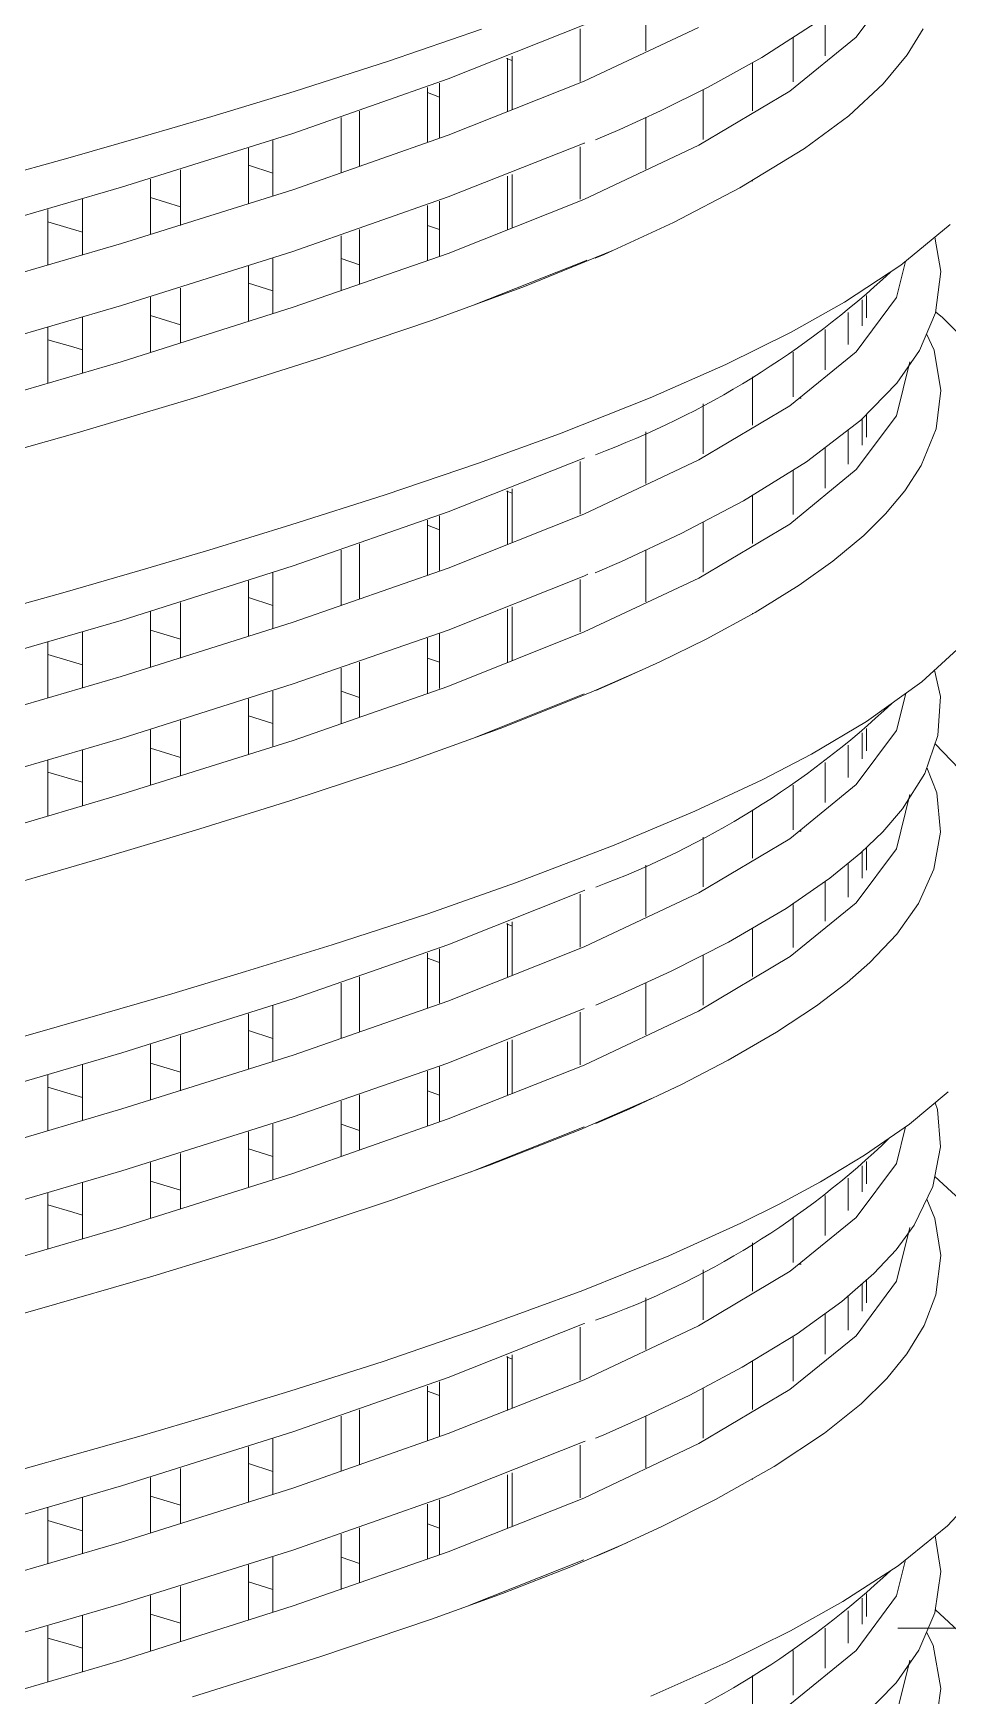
# Model space of a CAD drawing. Header units: millimetres. Extents: x 4229 to 8429, y -1187 to 1783.
# Drawn here: x 7607.7 to 7662.2, y 1074.9 to 1174.1 of the extents above; entities that cross this region are included whole.
import ezdxf

# ---------------------------------------------------------------- set-up
doc = ezdxf.new("R2010")
doc.units = ezdxf.units.MM

msp = doc.modelspace()

# ---------------------------------------------------------------- linework, layer by layer
at = {"lineweight": 5}
for p, q in [((7656.752, 1173.828), (7659.159, 1177.084)), ((7644.197, 1176.101), (7644.197, 1173.016)), ((7632.421, 1171.347), (7640.522, 1174.561)), ((7640.522, 1171.204), (7647.35, 1174.418)), ((7654.302, 1174.676), (7651.133, 1172.63)), ((7654.908, 1175.121), (7654.908, 1172.722)), ((7634.402, 1174.311), (7628.85, 1172.41)), ((7640.294, 1174.335), (7640.294, 1171.184)), ((7652.801, 1170.614), (7656.752, 1173.828)), ((7653.001, 1173.798), (7653.001, 1171.16)), ((7660.749, 1174.325), (7659.801, 1172.778)), ((7628.85, 1172.41), (7623.221, 1170.598)), ((7635.889, 1172.566), (7636.236, 1172.433)), ((7635.945, 1172.586), (7635.945, 1169.38)), ((7636.236, 1169.495), (7636.236, 1172.694)), ((7651.133, 1172.63), (7647.934, 1170.855)), ((7659.801, 1172.778), (7658.37, 1171.049)), ((7650.57, 1172.298), (7650.57, 1169.438)), ((7623.221, 1170.598), (7618.313, 1169.101)), ((7623.143, 1168.092), (7632.421, 1171.347)), ((7631.177, 1170.827), (7631.177, 1167.566)), ((7631.887, 1170.257), (7631.177, 1170.525)), ((7631.887, 1167.832), (7631.887, 1171.089)), ((7632.421, 1167.99), (7640.522, 1171.204)), ((7647.934, 1170.855), (7645.077, 1169.438)), ((7647.367, 1167.4), (7652.801, 1170.614)), ((7647.629, 1170.701), (7647.629, 1167.722)), ((7658.37, 1171.049), (7656.321, 1169.145)), ((7627.119, 1166.127), (7627.119, 1169.411)), ((7645.077, 1169.438), (7642.658, 1168.333)), ((7618.313, 1169.101), (7614.223, 1167.904)), ((7626.019, 1169.036), (7626.019, 1165.75)), ((7644.197, 1169.026), (7644.197, 1165.955)), ((7656.321, 1169.145), (7653.672, 1167.184)), ((7614.223, 1167.904), (7609.729, 1166.623)), ((7612.926, 1164.878), (7623.143, 1168.092)), ((7621.961, 1164.38), (7621.961, 1167.676)), ((7623.143, 1164.735), (7632.421, 1167.99)), ((7632.421, 1164.301), (7640.522, 1167.515)), ((7640.522, 1167.515), (7640.554, 1167.53)), ((7642.658, 1168.333), (7641.206, 1167.714)), ((7609.729, 1166.623), (7604.122, 1165.056)), ((7620.503, 1167.21), (7620.503, 1163.907)), ((7640.294, 1167.294), (7640.294, 1164.159)), ((7640.511, 1164.144), (7647.367, 1167.4)), ((7653.672, 1167.184), (7649.813, 1164.839)), ((7616.445, 1162.602), (7616.445, 1165.914)), ((7620.503, 1166.206), (7621.961, 1165.729)), ((7635.945, 1165.531), (7635.945, 1162.344)), ((7636.236, 1162.46), (7636.236, 1165.648)), ((7601.906, 1161.664), (7612.926, 1164.878)), ((7612.926, 1161.521), (7623.143, 1164.735)), ((7614.662, 1165.371), (7614.662, 1162.054)), ((7649.813, 1164.839), (7645.849, 1162.777)), ((7650.57, 1165.286), (7650.57, 1165.245)), ((7608.533, 1163.559), (7608.533, 1160.224)), ((7610.604, 1160.822), (7610.604, 1164.174)), ((7616.445, 1163.717), (7614.662, 1164.268)), ((7623.143, 1161.046), (7632.421, 1164.301)), ((7631.177, 1163.782), (7631.177, 1160.508)), ((7631.887, 1160.777), (7631.887, 1164.043)), ((7632.409, 1160.93), (7640.511, 1164.144)), ((7608.533, 1162.809), (7610.604, 1162.192)), ((7631.177, 1162.6), (7631.887, 1162.349)), ((7645.849, 1162.777), (7641.723, 1160.875)), ((7662.365, 1162.655), (7659.428, 1160.233)), ((7601.906, 1158.307), (7612.926, 1161.521)), ((7626.019, 1161.988), (7626.019, 1158.698)), ((7627.119, 1159.083), (7627.119, 1162.363)), ((7661.448, 1161.899), (7661.804, 1159.851)), ((7612.926, 1157.831), (7623.143, 1161.046)), ((7621.961, 1157.342), (7621.961, 1160.63)), ((7623.171, 1157.716), (7632.409, 1160.93)), ((7627.119, 1160.243), (7626.019, 1160.626)), ((7636.959, 1158.952), (7642.184, 1161.088)), ((7640.511, 1160.455), (7640.683, 1160.537)), ((7641.723, 1160.875), (7641.185, 1160.658)), ((7620.503, 1160.163), (7620.503, 1156.871)), ((7633.961, 1157.857), (7640.511, 1160.455)), ((7659.428, 1160.233), (7656.065, 1158.031)), ((7659.159, 1158.307), (7659.695, 1160.453)), ((7661.804, 1159.851), (7661.48, 1157.38)), ((7616.445, 1155.577), (7616.445, 1158.865)), ((7620.503, 1159.151), (7621.961, 1158.692)), ((7631.422, 1156.929), (7636.959, 1158.952)), ((7601.906, 1154.617), (7612.926, 1157.831)), ((7612.911, 1154.461), (7623.171, 1157.716)), ((7614.662, 1158.328), (7614.662, 1155.03)), ((7656.065, 1158.031), (7652.871, 1156.241)), ((7656.752, 1155.051), (7659.159, 1158.307)), ((7657.104, 1158.165), (7657.104, 1156.614)), ((7657.379, 1158.425), (7657.379, 1157.082)), ((7608.533, 1156.51), (7608.533, 1153.184)), ((7610.604, 1153.79), (7610.604, 1157.127)), ((7616.445, 1156.677), (7614.662, 1157.224)), ((7624.883, 1154.716), (7631.422, 1156.929)), ((7656.278, 1157.416), (7656.278, 1155.489)), ((7661.48, 1157.38), (7660.532, 1155.145)), ((7661.488, 1157.445), (7661.903, 1157.11)), ((7661.903, 1157.11), (7663.954, 1155.037)), ((7608.533, 1155.786), (7610.027, 1155.36)), ((7652.871, 1156.241), (7648.978, 1154.308)), ((7654.908, 1156.387), (7654.908, 1153.994)), ((7660.953, 1156.139), (7661.417, 1155.152)), ((7610.027, 1155.36), (7610.604, 1155.186)), ((7617.419, 1152.356), (7624.883, 1154.716)), ((7652.801, 1151.837), (7656.752, 1155.051)), ((7653.001, 1155.045), (7653.001, 1152.38)), ((7660.532, 1155.145), (7659.18, 1153.191)), ((7661.417, 1155.152), (7661.805, 1152.751)), ((7601.89, 1151.246), (7612.911, 1154.461)), ((7648.978, 1154.308), (7644.47, 1152.313)), ((7650.57, 1153.566), (7650.57, 1150.69)), ((7659.157, 1151.246), (7659.962, 1154.461)), ((7659.962, 1154.461), (7659.961, 1154.465)), ((7659.18, 1153.191), (7657.04, 1150.983)), ((7661.805, 1152.751), (7661.523, 1150.47)), ((7610.277, 1150.233), (7617.419, 1152.356)), ((7644.47, 1152.313), (7639.049, 1150.161)), ((7647.367, 1148.623), (7652.801, 1151.837)), ((7647.629, 1151.951), (7647.629, 1148.967)), ((7653.383, 1152.292), (7653.466, 1152.292)), ((7657.04, 1150.983), (7653.798, 1148.492)), ((7656.761, 1148.032), (7659.157, 1151.246)), ((7657.104, 1151.087), (7657.104, 1149.491)), ((7657.379, 1151.326), (7657.379, 1149.974)), ((7603.732, 1148.388), (7610.277, 1150.233)), ((7639.049, 1150.161), (7634.219, 1148.419)), ((7644.197, 1150.291), (7644.197, 1147.206)), ((7656.278, 1150.372), (7656.278, 1148.352)), ((7661.523, 1150.47), (7660.637, 1148.283)), ((7632.409, 1145.51), (7640.511, 1148.724)), ((7640.511, 1148.724), (7640.554, 1148.744)), ((7640.511, 1145.367), (7647.367, 1148.623)), ((7654.908, 1149.309), (7654.908, 1146.925)), ((7634.219, 1148.419), (7628.644, 1146.534)), ((7640.294, 1148.525), (7640.294, 1145.374)), ((7653.798, 1148.492), (7650.023, 1146.179)), ((7652.794, 1144.777), (7656.761, 1148.032)), ((7653.001, 1147.989), (7653.001, 1145.35)), ((7660.637, 1148.283), (7659.658, 1146.767)), ((7635.889, 1146.756), (7636.236, 1146.623)), ((7635.945, 1146.777), (7635.945, 1143.57)), ((7636.236, 1143.685), (7636.236, 1146.884)), ((7659.658, 1146.767), (7658.513, 1145.397)), ((7628.644, 1146.534), (7623.03, 1144.732)), ((7650.023, 1146.179), (7646.307, 1144.225)), ((7650.57, 1146.488), (7650.57, 1143.629)), ((7623.03, 1144.732), (7618.128, 1143.228)), ((7623.171, 1142.296), (7632.409, 1145.51)), ((7631.177, 1145.017), (7631.177, 1141.757)), ((7631.887, 1144.447), (7631.177, 1144.715)), ((7631.887, 1142.022), (7631.887, 1145.279)), ((7632.409, 1142.153), (7640.511, 1145.367)), ((7647.359, 1141.563), (7652.794, 1144.777)), ((7647.629, 1144.891), (7647.629, 1141.912)), ((7658.513, 1145.397), (7657.212, 1144.109)), ((7646.307, 1144.225), (7642.753, 1142.554)), ((7657.212, 1144.109), (7655.368, 1142.573)), ((7618.128, 1143.228), (7614.018, 1142.009)), ((7626.019, 1143.226), (7626.019, 1139.94)), ((7627.119, 1140.317), (7627.119, 1143.601)), ((7644.197, 1143.217), (7644.197, 1140.145)), ((7614.018, 1142.009), (7609.413, 1140.687)), ((7612.911, 1139.04), (7623.171, 1142.296)), ((7621.961, 1138.57), (7621.961, 1141.866)), ((7623.171, 1138.939), (7632.409, 1142.153)), ((7632.409, 1138.464), (7640.511, 1141.678)), ((7640.511, 1141.678), (7640.751, 1141.792)), ((7642.753, 1142.554), (7641.173, 1141.881)), ((7655.368, 1142.573), (7653.344, 1141.131)), ((7609.413, 1140.687), (7603.72, 1139.11)), ((7620.503, 1141.4), (7620.503, 1138.097)), ((7640.294, 1141.485), (7640.294, 1138.35)), ((7640.533, 1138.349), (7647.359, 1141.563)), ((7653.344, 1141.131), (7650.724, 1139.51)), ((7616.445, 1136.793), (7616.445, 1140.104)), ((7620.503, 1140.396), (7621.961, 1139.919)), ((7635.945, 1139.721), (7635.945, 1136.534)), ((7636.236, 1136.65), (7636.236, 1139.838)), ((7601.89, 1135.826), (7612.911, 1139.04)), ((7612.911, 1135.683), (7623.171, 1138.939)), ((7614.662, 1139.562), (7614.662, 1136.244)), ((7650.724, 1139.51), (7647.799, 1137.926)), ((7650.57, 1139.476), (7650.57, 1139.435)), ((7608.533, 1137.751), (7608.533, 1134.416)), ((7610.604, 1135.014), (7610.604, 1138.366)), ((7616.445, 1137.908), (7614.662, 1138.458)), ((7623.171, 1135.25), (7632.409, 1138.464)), ((7631.177, 1137.972), (7631.177, 1134.698)), ((7631.887, 1134.967), (7631.887, 1138.233)), ((7632.396, 1135.093), (7640.533, 1138.349)), ((7647.799, 1137.926), (7645.031, 1136.569)), ((7663.253, 1137.737), (7660.67, 1135.371)), ((7608.533, 1137), (7610.604, 1136.384)), ((7631.177, 1136.79), (7631.887, 1136.539)), ((7601.89, 1132.469), (7612.911, 1135.683)), ((7626.019, 1136.178), (7626.019, 1132.888)), ((7627.119, 1133.273), (7627.119, 1136.553)), ((7640.953, 1134.751), (7643.984, 1136.091)), ((7645.031, 1136.569), (7642.527, 1135.424)), ((7661.423, 1136.06), (7661.781, 1134.493)), ((7612.911, 1131.994), (7623.171, 1135.25)), ((7621.961, 1131.532), (7621.961, 1134.82)), ((7623.157, 1131.879), (7632.396, 1135.093)), ((7627.119, 1134.433), (7626.019, 1134.816)), ((7635.521, 1132.586), (7640.953, 1134.751)), ((7642.527, 1135.424), (7641.221, 1134.86)), ((7660.67, 1135.371), (7657.366, 1132.998)), ((7620.503, 1134.353), (7620.503, 1131.062)), ((7633.773, 1131.955), (7640.533, 1134.66)), ((7659.157, 1132.469), (7659.711, 1134.683)), ((7661.781, 1134.493), (7661.636, 1132.172)), ((7616.445, 1129.767), (7616.445, 1133.056)), ((7620.503, 1133.342), (7621.961, 1132.882)), ((7657.366, 1132.998), (7654.094, 1131.054)), ((7601.89, 1128.78), (7612.911, 1131.994)), ((7612.941, 1128.665), (7623.157, 1131.879)), ((7614.662, 1132.518), (7614.662, 1129.22)), ((7629.777, 1130.512), (7635.521, 1132.586)), ((7656.761, 1129.255), (7659.157, 1132.469)), ((7657.104, 1132.337), (7657.104, 1130.786)), ((7657.379, 1132.597), (7657.379, 1131.254)), ((7661.636, 1132.172), (7660.843, 1129.901)), ((7610.604, 1127.982), (7610.604, 1131.319)), ((7616.445, 1130.867), (7614.662, 1131.414)), ((7654.094, 1131.054), (7651.151, 1129.527)), ((7656.278, 1131.588), (7656.278, 1129.661)), ((7661.462, 1131.673), (7661.466, 1131.67)), ((7661.466, 1131.67), (7664.548, 1128.462)), ((7608.533, 1130.702), (7608.533, 1127.376)), ((7608.533, 1129.978), (7610.027, 1129.552)), ((7622.966, 1128.269), (7629.777, 1130.512)), ((7654.908, 1130.559), (7654.908, 1128.166)), ((7660.843, 1129.901), (7659.511, 1127.797)), ((7660.972, 1130.27), (7661.576, 1128.758)), ((7610.027, 1129.552), (7610.604, 1129.377)), ((7651.151, 1129.527), (7647.128, 1127.653)), ((7652.794, 1125.999), (7656.761, 1129.255)), ((7653.001, 1129.217), (7653.001, 1126.552)), ((7661.576, 1128.758), (7661.796, 1126.399)), ((7601.874, 1125.409), (7612.941, 1128.665)), ((7617.341, 1126.525), (7622.966, 1128.269)), ((7659.511, 1127.797), (7658.337, 1126.431)), ((7659.155, 1125.409), (7659.961, 1128.66)), ((7647.128, 1127.653), (7642.313, 1125.622)), ((7650.57, 1127.738), (7650.57, 1124.862)), ((7611.957, 1124.916), (7617.341, 1126.525)), ((7647.359, 1122.785), (7652.794, 1125.999)), ((7647.629, 1126.113), (7647.629, 1123.142)), ((7653.383, 1126.464), (7653.466, 1126.464)), ((7658.337, 1126.431), (7657.03, 1125.168)), ((7661.796, 1126.399), (7661.387, 1124.19)), ((7606.946, 1123.467), (7611.957, 1124.916)), ((7642.313, 1125.622), (7636.429, 1123.373)), ((7657.03, 1125.168), (7655.182, 1123.654)), ((7656.756, 1122.195), (7659.155, 1125.409)), ((7657.104, 1125.259), (7657.104, 1123.664)), ((7657.379, 1125.498), (7657.379, 1124.146)), ((7644.197, 1124.434), (7644.197, 1121.363)), ((7656.278, 1124.544), (7656.278, 1122.524)), ((7661.387, 1124.19), (7660.472, 1122.152)), ((7636.429, 1123.373), (7631.201, 1121.539)), ((7632.396, 1119.673), (7640.533, 1122.928)), ((7640.533, 1122.928), (7640.575, 1122.948)), ((7640.533, 1119.571), (7647.359, 1122.785)), ((7655.182, 1123.654), (7652.57, 1121.85)), ((7654.908, 1123.481), (7654.908, 1121.098)), ((7640.294, 1122.697), (7640.294, 1119.546)), ((7652.57, 1121.85), (7649.13, 1119.845)), ((7652.808, 1118.981), (7656.756, 1122.195)), ((7653.001, 1122.161), (7653.001, 1119.522)), ((7660.472, 1122.152), (7659.18, 1120.314)), ((7631.201, 1121.539), (7625.491, 1119.678)), ((7635.889, 1120.928), (7636.236, 1120.795)), ((7635.945, 1120.949), (7635.945, 1117.742)), ((7636.236, 1117.858), (7636.236, 1121.056)), ((7649.13, 1119.845), (7645.71, 1118.115)), ((7650.57, 1120.661), (7650.57, 1117.801)), ((7659.18, 1120.314), (7657.576, 1118.622)), ((7625.491, 1119.678), (7620.326, 1118.083)), ((7623.157, 1116.459), (7632.396, 1119.673)), ((7631.177, 1119.189), (7631.177, 1115.929)), ((7631.887, 1118.619), (7631.177, 1118.887)), ((7631.887, 1116.194), (7631.887, 1119.451)), ((7632.396, 1116.316), (7640.533, 1119.571)), ((7647.35, 1115.725), (7652.808, 1118.981)), ((7647.629, 1119.063), (7647.629, 1116.084)), ((7620.326, 1118.083), (7615.924, 1116.764)), ((7645.71, 1118.115), (7642.67, 1116.711)), ((7657.576, 1118.622), (7656.218, 1117.435)), ((7626.019, 1117.398), (7626.019, 1114.112)), ((7627.119, 1114.489), (7627.119, 1117.773)), ((7644.197, 1117.389), (7644.197, 1114.317)), ((7656.218, 1117.435), (7654.394, 1116.048)), ((7615.924, 1116.764), (7611.798, 1115.56)), ((7612.941, 1113.245), (7623.157, 1116.459)), ((7621.961, 1112.743), (7621.961, 1116.038)), ((7623.157, 1113.102), (7632.396, 1116.316)), ((7632.396, 1112.627), (7640.533, 1115.882)), ((7642.67, 1116.711), (7641.222, 1116.083)), ((7654.394, 1116.048), (7652, 1114.463)), ((7611.798, 1115.56), (7606.648, 1114.095)), ((7620.503, 1115.572), (7620.503, 1112.269)), ((7640.294, 1115.657), (7640.294, 1112.522)), ((7640.522, 1112.511), (7647.35, 1115.725)), ((7616.445, 1110.965), (7616.445, 1114.276)), ((7620.503, 1114.568), (7621.961, 1114.091)), ((7635.945, 1113.894), (7635.945, 1110.706)), ((7636.236, 1110.822), (7636.236, 1114.01)), ((7652, 1114.463), (7649.126, 1112.796)), ((7601.874, 1109.989), (7612.941, 1113.245)), ((7612.941, 1109.888), (7623.157, 1113.102)), ((7614.662, 1113.734), (7614.662, 1110.417)), ((7650.57, 1113.648), (7650.57, 1113.607)), ((7608.533, 1111.936), (7608.533, 1108.601)), ((7610.604, 1109.199), (7610.604, 1112.551)), ((7616.445, 1112.08), (7614.662, 1112.631)), ((7623.157, 1109.412), (7632.396, 1112.627)), ((7631.177, 1112.144), (7631.177, 1108.871)), ((7631.887, 1109.139), (7631.887, 1112.405)), ((7632.421, 1109.297), (7640.522, 1112.511)), ((7649.126, 1112.796), (7646.337, 1111.353)), ((7608.533, 1111.185), (7610.604, 1110.569)), ((7631.177, 1110.962), (7631.887, 1110.712)), ((7646.337, 1111.353), (7643.204, 1109.882)), ((7662.24, 1110.903), (7659.942, 1108.99)), ((7601.874, 1106.632), (7612.941, 1109.888)), ((7626.019, 1110.351), (7626.019, 1107.06)), ((7627.119, 1107.445), (7627.119, 1110.725)), ((7640.271, 1108.642), (7644.541, 1110.51)), ((7661.464, 1110.257), (7661.604, 1109.856)), ((7612.941, 1106.198), (7623.157, 1109.412)), ((7621.961, 1105.704), (7621.961, 1108.992)), ((7623.143, 1106.042), (7632.421, 1109.297)), ((7627.119, 1108.605), (7626.019, 1108.988)), ((7643.204, 1109.882), (7641.214, 1109.021)), ((7659.942, 1108.99), (7657.258, 1107.124)), ((7661.604, 1109.856), (7661.796, 1107.627)), ((7620.503, 1108.526), (7620.503, 1105.234)), ((7633.721, 1106.124), (7640.522, 1108.822)), ((7634.871, 1106.536), (7640.271, 1108.642)), ((7659.155, 1106.632), (7659.697, 1108.82)), ((7616.445, 1103.939), (7616.445, 1107.228)), ((7620.503, 1107.514), (7621.961, 1107.055)), ((7657.258, 1107.124), (7654.618, 1105.534)), ((7661.796, 1107.627), (7661.337, 1105.261)), ((7601.874, 1102.943), (7612.941, 1106.198)), ((7612.926, 1102.827), (7623.143, 1106.042)), ((7614.662, 1106.69), (7614.662, 1103.392)), ((7628.978, 1104.425), (7634.871, 1106.536)), ((7656.756, 1103.418), (7659.155, 1106.632)), ((7657.104, 1106.504), (7657.104, 1104.953)), ((7657.379, 1106.764), (7657.379, 1105.421)), ((7610.604, 1102.167), (7610.604, 1105.503)), ((7616.445, 1105.039), (7614.662, 1105.586)), ((7654.618, 1105.534), (7652.159, 1104.204)), ((7656.278, 1105.755), (7656.278, 1103.829)), ((7661.337, 1105.261), (7660.218, 1102.956)), ((7661.452, 1105.854), (7662.944, 1104.484)), ((7608.533, 1104.887), (7608.533, 1101.561)), ((7608.533, 1104.162), (7610.027, 1103.737)), ((7622.075, 1102.146), (7628.978, 1104.425)), ((7652.159, 1104.204), (7649.877, 1103.07)), ((7654.908, 1104.727), (7654.908, 1102.333)), ((7660.971, 1104.508), (7661.456, 1103.36)), ((7610.027, 1103.737), (7610.604, 1103.562)), ((7649.877, 1103.07), (7645.575, 1101.133)), ((7652.808, 1100.204), (7656.756, 1103.418)), ((7653.001, 1103.384), (7653.001, 1100.72)), ((7660.218, 1102.956), (7659.141, 1101.489)), ((7661.456, 1103.36), (7661.805, 1101.145)), ((7601.906, 1099.613), (7612.926, 1102.827)), ((7614.782, 1099.917), (7622.075, 1102.146)), ((7659.159, 1099.613), (7659.962, 1102.827)), ((7645.575, 1101.133), (7640.443, 1099.068)), ((7650.57, 1101.905), (7650.57, 1099.029)), ((7659.141, 1101.489), (7657.814, 1100.071)), ((7661.805, 1101.145), (7661.51, 1098.796)), ((7647.35, 1096.948), (7652.808, 1100.204)), ((7647.629, 1100.29), (7647.629, 1097.307)), ((7653.383, 1100.631), (7653.466, 1100.631)), ((7657.814, 1100.071), (7655.908, 1098.408)), ((7607.89, 1097.926), (7614.782, 1099.917)), ((7640.443, 1099.068), (7634.128, 1096.744)), ((7656.752, 1096.358), (7659.159, 1099.613)), ((7657.104, 1099.426), (7657.104, 1097.831)), ((7657.379, 1099.665), (7657.379, 1098.314)), ((7644.197, 1098.631), (7644.197, 1095.546)), ((7655.908, 1098.408), (7653.242, 1096.48)), ((7656.278, 1098.711), (7656.278, 1096.691)), ((7661.51, 1098.796), (7660.807, 1096.968)), ((7601.008, 1095.998), (7607.89, 1097.926)), ((7632.421, 1093.877), (7640.522, 1097.091)), ((7640.522, 1097.091), (7640.54, 1097.099)), ((7654.908, 1097.648), (7654.908, 1095.265)), ((7634.128, 1096.744), (7628.53, 1094.833)), ((7640.294, 1096.865), (7640.294, 1093.713)), ((7640.522, 1093.734), (7647.35, 1096.948)), ((7653.242, 1096.48), (7649.955, 1094.478)), ((7652.801, 1093.144), (7656.752, 1096.358)), ((7653.001, 1096.321), (7653.001, 1093.642)), ((7660.807, 1096.968), (7659.782, 1095.281)), ((7635.889, 1095.095), (7636.236, 1094.962)), ((7635.945, 1095.116), (7635.945, 1091.909)), ((7636.236, 1092.025), (7636.236, 1095.223)), ((7659.782, 1095.281), (7658.589, 1093.815)), ((7628.53, 1094.833), (7622.965, 1093.048)), ((7649.955, 1094.478), (7646.829, 1092.82)), ((7650.57, 1094.828), (7650.57, 1091.968)), ((7622.965, 1093.048), (7618.132, 1091.577)), ((7623.143, 1090.621), (7632.421, 1093.877)), ((7631.177, 1093.357), (7631.177, 1090.096)), ((7631.887, 1092.787), (7631.177, 1093.055)), ((7631.887, 1090.362), (7631.887, 1093.619)), ((7632.421, 1090.52), (7640.522, 1093.734)), ((7647.367, 1089.93), (7652.801, 1093.144)), ((7647.629, 1093.231), (7647.629, 1090.251)), ((7658.589, 1093.815), (7657.047, 1092.297)), ((7646.829, 1092.82), (7644.11, 1091.517)), ((7657.047, 1092.297), (7654.859, 1090.541)), ((7618.132, 1091.577), (7614.086, 1090.394)), ((7626.019, 1091.565), (7626.019, 1088.279)), ((7627.119, 1088.656), (7627.119, 1091.94)), ((7644.11, 1091.517), (7641.665, 1090.43)), ((7644.197, 1091.556), (7644.197, 1088.484)), ((7614.086, 1090.394), (7609.51, 1089.09)), ((7612.926, 1087.407), (7623.143, 1090.621)), ((7621.961, 1086.91), (7621.961, 1090.205)), ((7623.143, 1087.264), (7632.421, 1090.52)), ((7640.522, 1090.045), (7640.584, 1090.074)), ((7641.665, 1090.43), (7641.21, 1090.243)), ((7654.859, 1090.541), (7651.854, 1088.556)), ((7609.51, 1089.09), (7603.817, 1087.501)), ((7620.503, 1089.74), (7620.503, 1086.437)), ((7632.421, 1086.831), (7640.522, 1090.045)), ((7640.294, 1089.824), (7640.294, 1086.689)), ((7640.511, 1086.674), (7647.367, 1089.93)), ((7616.445, 1085.132), (7616.445, 1088.443)), ((7620.503, 1088.736), (7621.961, 1088.258)), ((7636.236, 1084.99), (7636.236, 1088.178)), ((7651.854, 1088.556), (7648.362, 1086.581)), ((7601.906, 1084.193), (7612.926, 1087.407)), ((7612.926, 1084.05), (7623.143, 1087.264)), ((7614.662, 1087.901), (7614.662, 1084.584)), ((7635.945, 1088.061), (7635.945, 1084.873)), ((7650.57, 1087.815), (7650.57, 1087.774)), ((7664.335, 1087.315), (7662.197, 1085.027)), ((7608.533, 1086.09), (7608.533, 1082.756)), ((7610.604, 1083.354), (7610.604, 1086.705)), ((7616.445, 1086.247), (7614.662, 1086.798)), ((7623.143, 1083.575), (7632.421, 1086.831)), ((7631.177, 1086.312), (7631.177, 1083.038)), ((7631.887, 1083.306), (7631.887, 1086.572)), ((7632.409, 1083.46), (7640.511, 1086.674)), ((7648.362, 1086.581), (7645.111, 1084.951)), ((7608.533, 1085.34), (7610.604, 1084.723)), ((7631.177, 1085.13), (7631.887, 1084.879)), ((7626.019, 1084.518), (7626.019, 1081.228)), ((7627.119, 1081.612), (7627.119, 1084.892)), ((7645.111, 1084.951), (7642.324, 1083.67)), ((7662.197, 1085.027), (7659.251, 1082.635)), ((7661.458, 1084.427), (7661.806, 1082.294)), ((7601.906, 1080.836), (7612.926, 1084.05)), ((7612.926, 1080.361), (7623.143, 1083.575)), ((7621.961, 1079.872), (7621.961, 1083.159)), ((7623.171, 1080.246), (7632.409, 1083.46)), ((7627.119, 1082.773), (7626.019, 1083.155)), ((7639.723, 1082.576), (7643.117, 1084.034)), ((7642.324, 1083.67), (7641.2, 1083.186)), ((7620.503, 1082.693), (7620.503, 1079.401)), ((7633.653, 1080.264), (7640.511, 1082.985)), ((7635.65, 1080.985), (7639.723, 1082.576)), ((7659.251, 1082.635), (7655.954, 1080.495)), ((7659.159, 1080.836), (7659.699, 1082.999)), ((7661.806, 1082.294), (7661.457, 1079.832)), ((7616.445, 1078.107), (7616.445, 1081.395)), ((7620.503, 1081.681), (7621.961, 1081.222)), ((7601.906, 1077.147), (7612.926, 1080.361)), ((7612.911, 1076.99), (7623.171, 1080.246)), ((7614.662, 1080.857), (7614.662, 1077.559)), ((7631.414, 1079.456), (7635.65, 1080.985)), ((7655.954, 1080.495), (7652.827, 1078.747)), ((7656.752, 1077.58), (7659.159, 1080.836)), ((7657.104, 1080.695), (7657.104, 1079.143)), ((7657.379, 1080.954), (7657.379, 1079.611)), ((7610.604, 1076.322), (7610.604, 1079.658)), ((7616.445, 1079.206), (7614.662, 1079.753)), ((7624.758, 1077.205), (7631.414, 1079.456)), ((7656.278, 1079.946), (7656.278, 1078.019)), ((7661.457, 1079.832), (7660.492, 1077.604)), ((7661.482, 1080.007), (7661.487, 1080.003)), ((7661.487, 1080.003), (7663.073, 1078.527)), ((7608.533, 1079.042), (7608.533, 1075.716)), ((7608.533, 1078.317), (7610.027, 1077.892)), ((7652.827, 1078.747), (7648.977, 1076.838)), ((7654.908, 1078.917), (7654.908, 1076.524)), ((7660.959, 1078.683), (7661.344, 1077.907)), ((7610.027, 1077.892), (7610.604, 1077.717)), ((7617.166, 1074.809), (7624.758, 1077.205)), ((7652.801, 1074.366), (7656.752, 1077.58)), ((7653.001, 1077.574), (7653.001, 1074.91)), ((7660.492, 1077.604), (7659.132, 1075.662)), ((7661.344, 1077.907), (7661.805, 1075.313)), ((7601.89, 1073.776), (7612.911, 1076.99)), ((7648.977, 1076.838), (7644.497, 1074.853)), ((7659.157, 1073.776), (7659.962, 1076.99)), ((7659.962, 1076.99), (7659.961, 1076.995)), ((7650.57, 1076.095), (7650.57, 1073.219)), ((7659.132, 1075.662), (7656.994, 1073.473)), ((7661.805, 1075.313), (7661.446, 1072.726))]:
    msp.add_line(p, q, dxfattribs=at)
at = {"lineweight": 5, "ltscale": 10}
msp.add_line((7659.236, 1078.916), (7905.4, 1078.916), dxfattribs=at)
at = {"lineweight": 5}
for centre, radius, start, end in [((7622.846, 1198.238), 52.616, 290.4095, 313.098), ((7623.1, 1172.059), 52.174, 290.31438, 313.29704), ((7624.852, 1143.271), 48.804, 289.58305, 313.99652), ((7622.748, 1120.952), 52.829, 290.45838, 313.06377)]:
    msp.add_arc(centre, radius, start, end, dxfattribs=at)

doc.saveas('drawing.dxf')
